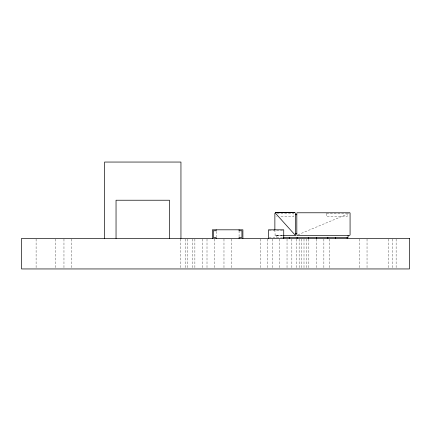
<?xml version="1.0" encoding="UTF-8"?>
<svg xmlns="http://www.w3.org/2000/svg" width="431" height="431" viewBox="0 0 431 431"><rect width="100%" height="100%" fill="white"/><g stroke="black" fill="none" stroke-linecap="round" stroke-linejoin="round"><path stroke-width="0.32" stroke-dasharray="2.15 1.62" d="M282.925 235.541L275.156 235.461L274.87 230.353M276.874 237.454L276.874 235.541L275.247 235.504L274.87 234.97M297.918 234.803L349.509 213.21M282.661 235.525L275.441 235.536L282.741 235.541M277.106 213.593L293.77 213.593L293.77 216.454L279.654 216.454M276.589 216.454L277.106 216.454M269.138 230.774L283.743 230.774M269.138 237.454L283.743 237.454M396.127 239.07L396.127 268.949M392.479 239.07L392.479 268.949M388.832 239.07L388.832 268.949M367.034 239.07L367.034 268.949M359.74 239.07L359.74 268.949M329.446 239.07L329.446 268.949M323.87 239.07L323.87 268.949M316.58 239.07L316.58 268.949M308.849 239.07L308.849 268.949M306.425 239.07L306.425 268.949M304 239.07L304 268.949M301.555 239.07L301.555 268.949M299.13 239.07L299.152 268.949M296.706 239.07L296.706 268.949M291.857 239.07L291.857 268.949M287.03 239.07L287.03 268.949M279.735 239.07L279.757 268.949M272.462 239.07L272.462 268.949M267.635 239.07L267.635 268.949M260.34 239.07L260.34 268.949M239.076 230.774L239.076 236.786M231.269 239.07L231.269 268.949M223.975 239.07L223.975 268.949M216.168 231.442L216.168 236.786M214.299 239.07L214.299 268.949M207.004 239.07L207.004 268.949M202.177 239.07L202.177 268.949M194.882 239.07L194.882 268.949M192.479 239.07L192.479 268.949M187.63 239.07L187.63 268.949M185.185 239.07L185.185 268.949M180.336 239.07L180.336 268.949M71.26 239.07L71.26 268.949M63.966 239.07L63.966 268.949M55.491 239.07L55.491 268.949M36.096 239.07L36.096 268.949M326.219 213.593L326.219 216.454L347.219 216.454L347.219 213.593L326.219 213.593"/><path stroke-width="0.65" d="M274.87 229.696L274.87 213.21M289.282 238.408L289.282 237.454M295.607 213.21L295.607 234.97A0.571 0.571 0 0 1 295.133 235.536L283.393 235.541M296.819 213.21L296.819 234.97A0.571 0.571 0 0 0 297.395 235.541L349.794 235.461M297.11 238.408L297.11 237.454M308.564 238.408L308.564 237.454M316.386 238.408L316.386 237.454M327.84 238.408L327.84 237.454M335.668 238.408L335.668 237.454M347.122 238.408L347.122 237.454M348.076 235.541L348.076 237.454L283.555 237.454M297.024 212.779L349.875 212.779M294.26 212.666A17.256 0.835 21.1 0 0 294.513 212.704L294.847 212.645L286.787 212.645L291.378 212.666M275.829 212.645L282.93 212.645L275.441 212.639L280.473 212.639M275.991 212.698L280.516 212.645M289.185 212.698L294.761 212.666A17.256 0.835 21.1 0 1 294.68 212.698M282.952 212.666L286.777 212.666M290.392 212.645L288.021 212.666L290.343 212.666M295.036 212.639L280.559 212.666L285.494 212.698M295.607 214.735L296.819 214.735M295.607 233.446L296.819 233.446M275.441 212.639L282.93 212.645M275.571 212.645L276.912 212.666M293.096 212.666L294.508 212.698M275.441 213.21L295.122 235.062M350.074 213.113L350.08 234.97M283.743 238.408L283.743 229.815L268.475 229.815L268.475 238.408M242.895 238.408L242.895 229.815L212.348 229.815L212.348 238.408M239.076 229.815L239.076 230.774L241.936 230.774L241.936 237.454L239.076 237.454L239.076 238.408M216.168 229.815L216.168 230.774L213.307 230.774L213.307 237.454L216.168 237.454L216.168 238.408M180.95 238.408L180.95 162.051L104.588 162.051L104.588 238.408M169.496 238.408L169.496 200.226L116.041 200.226L116.041 238.408M409.45 238.408L21.55 238.408L21.55 268.949L409.45 268.949L409.45 238.408"/></g></svg>
